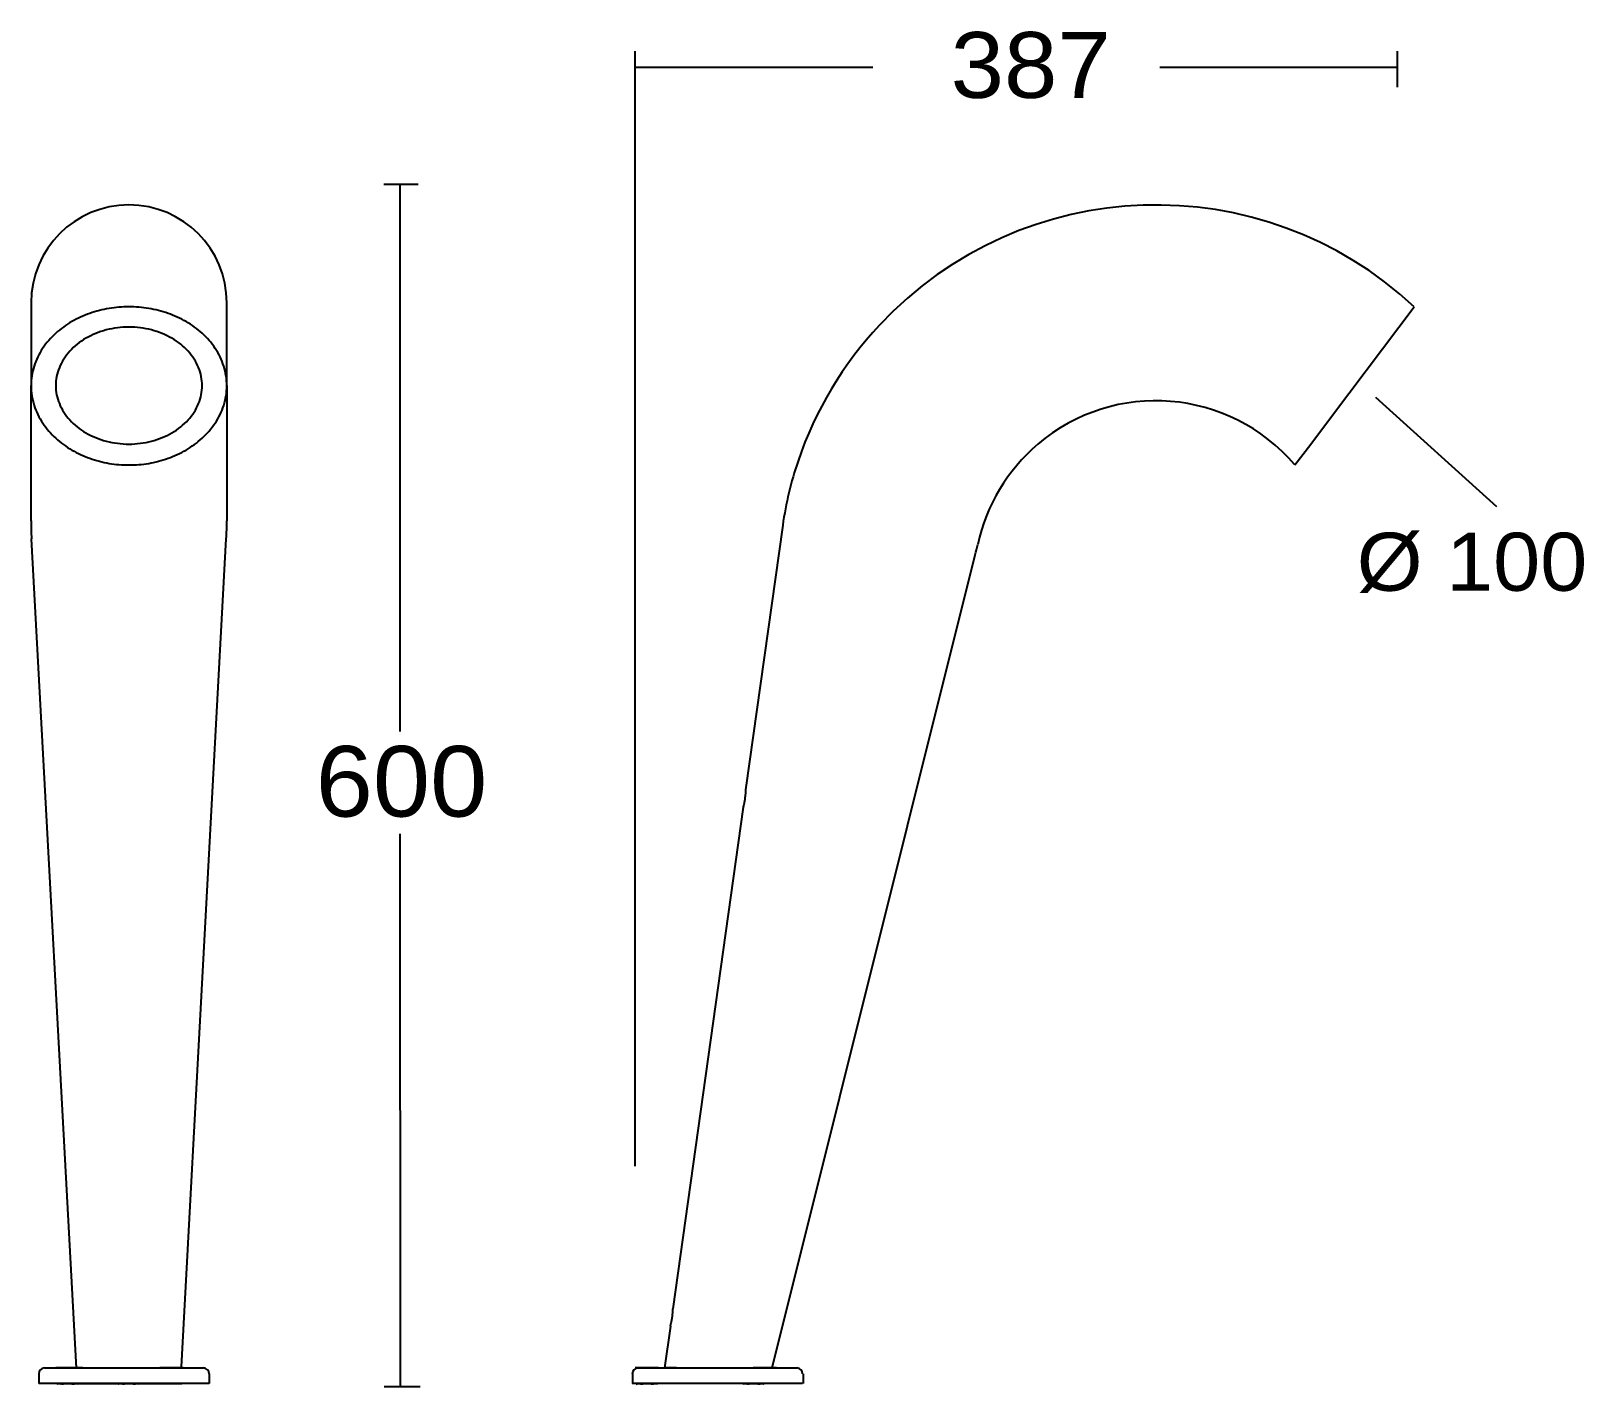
# Model space of a CAD drawing. Extents: x 8 to 216, y 40 to 221.
import ezdxf

# ---------------------------------------------------------------- set-up
doc = ezdxf.new("R2010")
doc.units = 0
doc.layers.add('LIVELLO_1', color=160, linetype='Continuous')
doc.styles.add('STD', font='txt')

# ---------------------------------------------------------------- blocks, each defined once
blk = doc.blocks.new('AI9-BLK1')
at = {"layer": 'LIVELLO_1', "color": 7}
for p, q in [((-22.87, -61.93), (-22.87, 86.94)), ((78.91, 82.12), (78.91, 86.94)), ((8.85, 84.75), (-22.87, 84.75)), ((78.91, 84.75), (47.19, 84.75)), ((-51.83, 69.15), (-56.41, 69.15)), ((-54.22, -3.88), (-54.22, 69.15)), ((-103.52, 53.33), (-103.52, 42.29)), ((-103.52, 24.25), (-103.52, 42.29)), ((-77.38, 42.29), (-77.38, 24.25)), ((75.99, 40.75), (92.13, 26.15)), ((67.33, 34.49), (70.24, 38.35)), ((65.22, 31.69), (67.33, 34.49)), ((-3.16, 23.65), (-8.12, -11.67)), ((-97.47, -88.87), (-103.45, 21.83)), ((-83.43, -88.69), (-77.45, 21.83)), ((-4.56, -88.83), (22.54, 19.68)), ((-8.44, -13.97), (-17.84, -80.94)), ((-54.19, -91.38), (-54.22, -17.54)), ((-18.16, -83.25), (-18.94, -88.83)), ((-101.71, -88.85), (-94.6, -88.85)), ((-100.19, -88.85), (-97.09, -88.85)), ((-97.09, -88.85), (-100.19, -88.85)), ((-96.61, -88.83), (-98.23, -88.83)), ((-96.61, -88.83), (-80.5, -88.83)), ((-83.22, -88.85), (-86.32, -88.85)), ((-19.76, -88.85), (-22.87, -88.85)), ((-22.82, -88.83), (-19.72, -88.83)), ((-22.48, -88.85), (-15.37, -88.85)), ((-17.34, -88.83), (-18.94, -88.83)), ((-17.34, -88.83), (-1.22, -88.83)), ((-8.39, -88.85), (-5.54, -88.85)), ((-3.98, -88.85), (-7.09, -88.85)), ((-102.49, -89.61), (-102.49, -90.9)), ((-101.19, -90.9), (-102.49, -90.9)), ((-79.73, -90.9), (-101.19, -90.9)), ((-100.07, -91.03), (-99.94, -90.9)), ((-99.94, -90.9), (-97.34, -90.9)), ((-99.25, -91.03), (-99.46, -91.03)), ((-97.83, -91.03), (-98.03, -91.03)), ((-97.52, -90.9), (-83.4, -90.9)), ((-97.21, -91.03), (-97.34, -90.9)), ((-91.9, -91.03), (-91.77, -90.9)), ((-91.77, -90.9), (-89.17, -90.9)), ((-91.08, -91.03), (-91.28, -91.03)), ((-89.65, -91.03), (-89.86, -91.03)), ((-89.04, -91.03), (-89.17, -90.9)), ((-79.72, -89.61), (-79.72, -90.9)), ((-21.96, -90.9), (-23.25, -90.9)), ((-23.21, -89.61), (-23.21, -90.9)), ((-22.71, -91.03), (-22.57, -90.9)), ((-22.57, -90.9), (-19.98, -90.9)), ((-21.88, -91.03), (-22.09, -91.03)), ((-0.5, -90.9), (-21.96, -90.9)), ((-20.46, -91.03), (-20.67, -91.03)), ((-19.85, -91.03), (-19.98, -90.9)), ((-8.47, -91.03), (-8.34, -90.9)), ((-8.34, -90.9), (-5.74, -90.9)), ((-7.65, -91.03), (-7.86, -91.03)), ((-6.23, -91.03), (-6.44, -91.03)), ((-5.61, -91.03), (-5.74, -90.9)), ((-0.44, -89.61), (-0.44, -90.9)), ((-51.56, -91.38), (-56.38, -91.38))]:
    blk.add_line(p, q, dxfattribs=at)
for points in [[(70.24, 38.35), (79.09, 50.09), (81.14, 52.81)], [(-80.68, 42.29), (-80.69, 42.6), (-80.71, 42.9), (-80.75, 43.21), (-80.8, 43.51), (-80.87, 43.81), (-80.95, 44.11), (-81.05, 44.41), (-81.16, 44.7), (-81.29, 44.99), (-81.43, 45.27), (-81.58, 45.56), (-81.75, 45.83), (-81.93, 46.1), (-82.12, 46.37), (-82.33, 46.62), (-82.55, 46.88), (-82.78, 47.12), (-83.02, 47.36), (-83.28, 47.58), (-83.54, 47.8), (-83.82, 48.02), (-84.11, 48.22), (-84.4, 48.42), (-84.71, 48.6), (-85.02, 48.77), (-85.35, 48.94), (-85.68, 49.1), (-86.02, 49.24), (-86.36, 49.38), (-86.71, 49.5), (-87.07, 49.61), (-87.43, 49.71), (-87.8, 49.8), (-88.17, 49.87), (-88.55, 49.94), (-88.92, 49.99), (-89.3, 50.04), (-89.68, 50.07), (-90.07, 50.08), (-90.45, 50.09), (-90.83, 50.08), (-91.22, 50.07), (-91.6, 50.04), (-91.98, 49.99), (-92.36, 49.94), (-92.73, 49.87), (-93.1, 49.8), (-93.47, 49.71), (-93.83, 49.61), (-94.19, 49.5), (-94.54, 49.38), (-94.89, 49.24), (-95.22, 49.1), (-95.55, 48.94), (-95.88, 48.77), (-96.19, 48.6), (-96.5, 48.42), (-96.8, 48.22), (-97.08, 48.02), (-97.36, 47.8), (-97.62, 47.58), (-97.88, 47.36), (-98.12, 47.12), (-98.35, 46.88), (-98.57, 46.62), (-98.78, 46.37), (-98.98, 46.1), (-99.15, 45.83), (-99.32, 45.56), (-99.47, 45.27), (-99.61, 44.99), (-99.74, 44.7), (-99.85, 44.41), (-99.95, 44.11), (-100.03, 43.81), (-100.1, 43.51), (-100.15, 43.21), (-100.19, 42.9), (-100.21, 42.6), (-100.22, 42.29), (-100.21, 41.98), (-100.19, 41.68), (-100.15, 41.37), (-100.1, 41.07), (-100.03, 40.77), (-99.95, 40.47), (-99.85, 40.17), (-99.74, 39.88), (-99.61, 39.59), (-99.47, 39.3), (-99.32, 39.02), (-99.15, 38.75), (-98.98, 38.48), (-98.78, 38.21), (-98.57, 37.96), (-98.35, 37.71), (-98.12, 37.46), (-97.88, 37.22), (-97.62, 37), (-97.36, 36.77), (-97.08, 36.56), (-96.8, 36.36), (-96.5, 36.17), (-96.19, 35.98), (-95.88, 35.8), (-95.55, 35.64), (-95.22, 35.48), (-94.89, 35.34), (-94.54, 35.21), (-94.19, 35.08), (-93.83, 34.97), (-93.47, 34.87), (-93.1, 34.78), (-92.73, 34.71), (-92.36, 34.64), (-91.98, 34.59), (-91.6, 34.54), (-91.22, 34.51), (-90.83, 34.49), (-90.45, 34.49), (-90.07, 34.49), (-89.68, 34.51), (-89.3, 34.54), (-88.92, 34.59), (-88.55, 34.64), (-88.17, 34.71), (-87.8, 34.78), (-87.43, 34.87), (-87.07, 34.97), (-86.71, 35.08), (-86.36, 35.21), (-86.02, 35.34), (-85.68, 35.48), (-85.35, 35.64), (-85.02, 35.8), (-84.71, 35.98), (-84.4, 36.17), (-84.11, 36.36), (-83.82, 36.56), (-83.54, 36.77), (-83.28, 37), (-83.02, 37.22), (-82.78, 37.46), (-82.55, 37.71), (-82.33, 37.96), (-82.12, 38.21), (-81.93, 38.48), (-81.75, 38.75), (-81.58, 39.02), (-81.43, 39.3), (-81.29, 39.59), (-81.16, 39.88), (-81.05, 40.17), (-80.95, 40.47), (-80.87, 40.77), (-80.8, 41.07), (-80.75, 41.37), (-80.71, 41.68), (-80.69, 41.98), (-80.68, 42.29)]]:
    blk.add_lwpolyline(points, dxfattribs=at)
for centre, major_axis, ratio in [((-22.87, 84.75), (-0.0008, -0.0307), 0.940711), ((-54.22, 69.15), (-0.0301, 0), 0.936033)]:
    blk.add_ellipse(centre, major_axis=major_axis, ratio=ratio, dxfattribs=at)
for points, knots in [([(81.14, 52.81), (60.76, 71.84), (28.81, 70.75), (9.77, 50.37), (4.9, 45.16), (1.19, 38.97), (-1.12, 32.21)], [0, 0, 0, 0, 1, 1, 1, 2, 2, 2, 2]), ([(-77.38, 42.29), (-77.38, 42.29), (-77.38, 53.33), (-77.38, 53.33), (-77.38, 60.55), (-83.23, 66.4), (-90.45, 66.4)], [0, 0, 0, 0, 1, 1, 1, 2, 2, 2, 2]), ([(-90.45, 52.81), (-89.57, 52.81), (-88.68, 52.73), (-87.8, 52.59), (-86.93, 52.44), (-86.07, 52.22), (-85.23, 51.93), (-84.4, 51.64), (-83.59, 51.27), (-82.82, 50.83), (-82.05, 50.38), (-81.33, 49.86), (-80.67, 49.27), (-80.34, 48.97), (-80.03, 48.65), (-79.74, 48.32), (-79.45, 47.99), (-79.18, 47.63), (-78.93, 47.26), (-78.69, 46.9), (-78.47, 46.51), (-78.27, 46.11), (-78.08, 45.72), (-77.92, 45.3), (-77.79, 44.88), (-77.65, 44.46), (-77.55, 44.03), (-77.48, 43.59), (-77.41, 43.15), (-77.38, 42.71), (-77.38, 42.27), (-77.39, 41.82), (-77.42, 41.38), (-77.49, 40.94), (-77.56, 40.51), (-77.67, 40.08), (-77.8, 39.65), (-77.93, 39.23), (-78.1, 38.82), (-78.29, 38.42), (-78.48, 38.03), (-78.71, 37.64), (-78.95, 37.27), (-79.45, 36.53), (-80.03, 35.86), (-80.69, 35.26), (-81.34, 34.67), (-82.06, 34.14), (-82.83, 33.69), (-83.59, 33.25), (-84.4, 32.87), (-85.23, 32.58), (-86.07, 32.28), (-86.93, 32.06), (-87.81, 31.91), (-88.68, 31.76), (-89.57, 31.69), (-90.45, 31.69), (-91.34, 31.69), (-92.22, 31.76), (-93.09, 31.91), (-93.97, 32.06), (-94.83, 32.28), (-95.66, 32.58), (-96.5, 32.87), (-97.31, 33.25), (-98.07, 33.69), (-98.84, 34.14), (-99.56, 34.67), (-100.22, 35.26), (-100.87, 35.86), (-101.46, 36.53), (-101.95, 37.27), (-102.19, 37.64), (-102.42, 38.03), (-102.61, 38.42), (-102.8, 38.82), (-102.97, 39.23), (-103.1, 39.65), (-103.24, 40.08), (-103.34, 40.51), (-103.41, 40.94), (-103.48, 41.38), (-103.52, 41.82), (-103.52, 42.27), (-103.52, 42.71), (-103.48, 43.15), (-103.42, 43.59), (-103.35, 44.03), (-103.25, 44.46), (-103.12, 44.88), (-102.98, 45.3), (-102.82, 45.72), (-102.63, 46.11), (-102.43, 46.51), (-102.21, 46.9), (-101.97, 47.26), (-101.72, 47.63), (-101.45, 47.99), (-101.16, 48.32), (-100.87, 48.65), (-100.56, 48.97), (-100.23, 49.27), (-99.58, 49.86), (-98.85, 50.38), (-98.08, 50.83), (-97.32, 51.27), (-96.5, 51.64), (-95.67, 51.93), (-94.83, 52.22), (-93.97, 52.44), (-93.1, 52.59), (-92.22, 52.73), (-91.34, 52.81), (-90.45, 52.81)], [0, 0, 0, 0, 1, 1, 1, 2, 2, 2, 3, 3, 3, 4, 4, 4, 5, 5, 5, 6, 6, 6, 7, 7, 7, 8, 8, 8, 9, 9, 9, 10, 10, 10, 11, 11, 11, 12, 12, 12, 13, 13, 13, 14, 14, 14, 15, 15, 15, 16, 16, 16, 17, 17, 17, 18, 18, 18, 19, 19, 19, 20, 20, 20, 21, 21, 21, 22, 22, 22, 23, 23, 23, 24, 24, 24, 25, 25, 25, 26, 26, 26, 27, 27, 27, 28, 28, 28, 29, 29, 29, 30, 30, 30, 31, 31, 31, 32, 32, 32, 33, 33, 33, 34, 34, 34, 35, 35, 35, 36, 36, 36, 37, 37, 37, 38, 38, 38, 38]), ([(65.22, 31.69), (56.51, 41.93), (41.13, 43.18), (30.89, 34.46), (26.82, 31), (24, 26.3), (22.87, 21.08)], [0, 0, 0, 0, 1, 1, 1, 2, 2, 2, 2]), ([(-8.12, -11.67), (-8.12, -11.67), (-8.12, -11.67), (-8.12, -11.67), (-8.12, -11.67), (-8.12, -11.67), (-8.12, -11.67), (-8.12, -11.67), (-8.12, -11.67), (-8.12, -11.67), (-8.12, -11.67), (-8.12, -11.67), (-8.12, -11.68), (-8.12, -11.68), (-8.12, -11.68), (-8.12, -11.68), (-8.12, -11.68), (-8.12, -11.69), (-8.12, -11.69), (-8.12, -11.69), (-8.12, -11.7), (-8.12, -11.7), (-8.12, -11.7), (-8.12, -11.71), (-8.12, -11.71), (-8.12, -11.72), (-8.12, -11.72), (-8.12, -11.73), (-8.12, -11.73), (-8.12, -11.74), (-8.12, -11.75), (-8.12, -11.76), (-8.12, -11.76), (-8.12, -11.77), (-8.12, -11.78), (-8.12, -11.78), (-8.12, -11.79), (-8.12, -11.8), (-8.12, -11.82), (-8.12, -11.83), (-8.12, -11.85), (-8.13, -11.86), (-8.13, -11.88), (-8.13, -11.89), (-8.13, -11.9), (-8.13, -11.92), (-8.13, -11.94), (-8.13, -11.97), (-8.13, -12), (-8.13, -12.03), (-8.14, -12.06), (-8.14, -12.08), (-8.14, -12.11), (-8.14, -12.14), (-8.15, -12.17), (-8.15, -12.19), (-8.15, -12.22), (-8.15, -12.25), (-8.15, -12.28), (-8.16, -12.3), (-8.16, -12.33), (-8.16, -12.39), (-8.17, -12.44), (-8.18, -12.5), (-8.18, -12.55), (-8.19, -12.61), (-8.2, -12.66), (-8.2, -12.72), (-8.21, -12.77), (-8.22, -12.83), (-8.23, -12.88), (-8.23, -12.94), (-8.24, -12.99), (-8.25, -13.05), (-8.26, -13.1), (-8.27, -13.16), (-8.28, -13.21), (-8.29, -13.27), (-8.3, -13.32), (-8.3, -13.35), (-8.31, -13.38), (-8.31, -13.41), (-8.32, -13.43), (-8.32, -13.46), (-8.33, -13.49), (-8.34, -13.51), (-8.34, -13.54), (-8.35, -13.57), (-8.35, -13.6), (-8.36, -13.62), (-8.37, -13.65), (-8.37, -13.68), (-8.38, -13.71), (-8.38, -13.73), (-8.39, -13.74), (-8.39, -13.76), (-8.39, -13.77), (-8.4, -13.79), (-8.4, -13.8), (-8.4, -13.82), (-8.4, -13.83), (-8.41, -13.84), (-8.41, -13.85), (-8.41, -13.86), (-8.42, -13.87), (-8.42, -13.87), (-8.42, -13.88), (-8.42, -13.89), (-8.42, -13.89), (-8.42, -13.9), (-8.43, -13.91), (-8.43, -13.91), (-8.43, -13.92), (-8.43, -13.93), (-8.43, -13.94), (-8.43, -13.94), (-8.43, -13.94), (-8.43, -13.95), (-8.43, -13.95), (-8.43, -13.95), (-8.43, -13.96), (-8.44, -13.96), (-8.44, -13.96), (-8.44, -13.96), (-8.44, -13.96), (-8.44, -13.96), (-8.44, -13.96), (-8.44, -13.97), (-8.44, -13.97), (-8.44, -13.97), (-8.44, -13.97), (-8.44, -13.97), (-8.44, -13.97)], [0, 0, 0, 0, 1, 1, 1, 2, 2, 2, 3, 3, 3, 4, 4, 4, 5, 5, 5, 6, 6, 6, 7, 7, 7, 8, 8, 8, 9, 9, 9, 10, 10, 10, 11, 11, 11, 12, 12, 12, 13, 13, 13, 14, 14, 14, 15, 15, 15, 16, 16, 16, 17, 17, 17, 18, 18, 18, 19, 19, 19, 20, 20, 20, 21, 21, 21, 22, 22, 22, 23, 23, 23, 24, 24, 24, 25, 25, 25, 26, 26, 26, 27, 27, 27, 28, 28, 28, 29, 29, 29, 30, 30, 30, 31, 31, 31, 32, 32, 32, 33, 33, 33, 34, 34, 34, 35, 35, 35, 36, 36, 36, 37, 37, 37, 38, 38, 38, 39, 39, 39, 40, 40, 40, 41, 41, 41, 42, 42, 42, 43, 43, 43, 44, 44, 44, 44]), ([(-18.16, -83.25), (-18.16, -83.25), (-18.16, -83.25), (-18.16, -83.25), (-18.16, -83.25), (-18.16, -83.25), (-18.16, -83.25), (-18.16, -83.25), (-18.16, -83.25), (-18.16, -83.25), (-18.16, -83.24), (-18.16, -83.24), (-18.16, -83.24), (-18.16, -83.24), (-18.16, -83.24), (-18.16, -83.24), (-18.15, -83.23), (-18.15, -83.23), (-18.15, -83.23), (-18.15, -83.23), (-18.15, -83.22), (-18.15, -83.22), (-18.15, -83.22), (-18.15, -83.21), (-18.15, -83.21), (-18.15, -83.2), (-18.14, -83.2), (-18.14, -83.19), (-18.14, -83.19), (-18.14, -83.18), (-18.14, -83.17), (-18.13, -83.16), (-18.13, -83.16), (-18.13, -83.15), (-18.13, -83.14), (-18.13, -83.14), (-18.13, -83.13), (-18.12, -83.12), (-18.12, -83.1), (-18.11, -83.09), (-18.11, -83.08), (-18.1, -83.06), (-18.1, -83.05), (-18.1, -83.04), (-18.09, -83.02), (-18.09, -83.01), (-18.08, -82.98), (-18.08, -82.96), (-18.07, -82.93), (-18.06, -82.9), (-18.06, -82.88), (-18.05, -82.85), (-18.04, -82.82), (-18.04, -82.79), (-18.03, -82.77), (-18.02, -82.74), (-18.02, -82.71), (-18.01, -82.68), (-18.01, -82.66), (-18, -82.63), (-17.99, -82.61), (-17.98, -82.55), (-17.97, -82.5), (-17.96, -82.44), (-17.95, -82.39), (-17.94, -82.33), (-17.93, -82.28), (-17.92, -82.22), (-17.91, -82.17), (-17.91, -82.11), (-17.9, -82.06), (-17.89, -82), (-17.89, -81.94), (-17.88, -81.89), (-17.87, -81.83), (-17.87, -81.77), (-17.86, -81.72), (-17.86, -81.66), (-17.86, -81.61), (-17.85, -81.58), (-17.85, -81.55), (-17.85, -81.53), (-17.85, -81.5), (-17.85, -81.47), (-17.84, -81.44), (-17.84, -81.42), (-17.84, -81.39), (-17.84, -81.36), (-17.84, -81.33), (-17.84, -81.3), (-17.84, -81.27), (-17.84, -81.26), (-17.84, -81.25), (-17.84, -81.24), (-17.84, -81.22), (-17.84, -81.21), (-17.84, -81.19), (-17.84, -81.19), (-17.84, -81.15), (-17.84, -81.15), (-17.84, -81.15), (-17.84, -81.11), (-17.84, -81.11), (-17.84, -81.11), (-17.84, -81.07), (-17.84, -81.07), (-17.84, -81.07), (-17.84, -81.04), (-17.84, -81.04), (-17.84, -81.04), (-17.84, -81.02), (-17.84, -81.02), (-17.84, -81.02), (-17.84, -81.01), (-17.84, -81.01), (-17.84, -81.01), (-17.84, -80.98), (-17.84, -80.98), (-17.84, -80.98), (-17.84, -80.97), (-17.84, -80.97), (-17.84, -80.97), (-17.84, -80.96), (-17.84, -80.96), (-17.84, -80.96), (-17.84, -80.96), (-17.84, -80.96), (-17.84, -80.96), (-17.84, -80.95), (-17.84, -80.95), (-17.84, -80.95), (-17.84, -80.95), (-17.84, -80.95), (-17.84, -80.95), (-17.84, -80.94), (-17.84, -80.94), (-17.84, -80.94), (-17.84, -80.94), (-17.84, -80.94)], [0, 0, 0, 0, 1, 1, 1, 2, 2, 2, 3, 3, 3, 4, 4, 4, 5, 5, 5, 6, 6, 6, 7, 7, 7, 8, 8, 8, 9, 9, 9, 10, 10, 10, 11, 11, 11, 12, 12, 12, 13, 13, 13, 14, 14, 14, 15, 15, 15, 16, 16, 16, 17, 17, 17, 18, 18, 18, 19, 19, 19, 20, 20, 20, 21, 21, 21, 22, 22, 22, 23, 23, 23, 24, 24, 24, 25, 25, 25, 26, 26, 26, 27, 27, 27, 28, 28, 28, 29, 29, 29, 30, 30, 30, 31, 31, 31, 32, 32, 32, 33, 33, 33, 34, 34, 34, 35, 35, 35, 36, 36, 36, 37, 37, 37, 38, 38, 38, 39, 39, 39, 40, 40, 40, 41, 41, 41, 42, 42, 42, 43, 43, 43, 44, 44, 44, 45, 45, 45, 46, 46, 46, 46]), ([(-99.46, -91.03), (-99.62, -90.86), (-99.89, -90.86), (-100.06, -91.02), (-100.07, -91.03), (-100.07, -91.03), (-100.07, -91.03)], [0, 0, 0, 0, 1, 1, 1, 2, 2, 2, 2]), ([(-97.21, -91.03), (-97.38, -90.86), (-97.65, -90.86), (-97.82, -91.02), (-97.82, -91.03), (-97.82, -91.03), (-97.83, -91.03)], [0, 0, 0, 0, 1, 1, 1, 2, 2, 2, 2]), ([(-91.28, -91.03), (-91.45, -90.86), (-91.72, -90.86), (-91.89, -91.02), (-91.89, -91.03), (-91.89, -91.03), (-91.9, -91.03)], [0, 0, 0, 0, 1, 1, 1, 2, 2, 2, 2]), ([(-89.04, -91.03), (-89.2, -90.86), (-89.48, -90.86), (-89.64, -91.02), (-89.65, -91.03), (-89.65, -91.03), (-89.65, -91.03)], [0, 0, 0, 0, 1, 1, 1, 2, 2, 2, 2]), ([(-22.09, -91.03), (-22.26, -90.86), (-22.53, -90.86), (-22.7, -91.02), (-22.7, -91.03), (-22.7, -91.03), (-22.71, -91.03)], [0, 0, 0, 0, 1, 1, 1, 2, 2, 2, 2]), ([(-19.85, -91.03), (-20.01, -90.86), (-20.28, -90.86), (-20.45, -91.02), (-20.46, -91.03), (-20.46, -91.03), (-20.46, -91.03)], [0, 0, 0, 0, 1, 1, 1, 2, 2, 2, 2]), ([(-7.91, -91.03), (-8.08, -90.86), (-8.35, -90.86), (-8.52, -91.02), (-8.52, -91.03), (-8.52, -91.03), (-8.52, -91.03)], [0, 0, 0, 0, 1, 1, 1, 2, 2, 2, 2]), ([(-5.67, -91.03), (-5.83, -90.86), (-6.1, -90.86), (-6.27, -91.02), (-6.28, -91.03), (-6.28, -91.03), (-6.28, -91.03)], [0, 0, 0, 0, 1, 1, 1, 2, 2, 2, 2])]:
    blk.add_open_spline(points, degree=3, knots=knots, dxfattribs=at)
for points in [[(-90.45, 66.4), (-97.67, 66.4), (-103.52, 60.55), (-103.52, 53.33)], [(-1.12, 32.21), (-2.07, 29.43), (-2.75, 26.56), (-3.16, 23.65)], [(-103.52, 24.25), (-103.52, 23.45), (-103.5, 22.64), (-103.45, 21.83)], [(-77.45, 21.83), (-77.4, 22.64), (-77.38, 23.45), (-77.38, 24.25)], [(22.54, 19.68), (22.66, 20.15), (22.76, 20.61), (22.87, 21.08)], [(-101.71, -88.85), (-102.14, -88.85), (-102.49, -89.2), (-102.49, -89.62)], [(-79.73, -89.62), (-79.73, -89.2), (-80.08, -88.85), (-80.51, -88.85)], [(-22.48, -88.85), (-22.91, -88.85), (-23.25, -89.2), (-23.25, -89.62)], [(-0.5, -89.62), (-0.5, -89.2), (-0.84, -88.85), (-1.27, -88.85)], [(-98.03, -91.03), (-98.42, -90.86), (-98.87, -90.86), (-99.25, -91.03)], [(-89.86, -91.03), (-90.25, -90.86), (-90.69, -90.86), (-91.08, -91.03)], [(-20.67, -91.03), (-21.06, -90.86), (-21.5, -90.86), (-21.88, -91.03)], [(-6.49, -91.03), (-6.88, -90.86), (-7.32, -90.86), (-7.71, -91.03)]]:
    blk.add_open_spline(points, degree=3, dxfattribs=at)
at = {"layer": 'LIVELLO_1', "color": 7, "attachment_point": 1, "style": 'STD'}
for s, insert, char_height in [('\\fMyriad Roman|b0|i0;\\H8.7863;\\W1.09;\\C7;387', (19.26, 89.48), 8.7863), ('\\fMyriad Roman|b0|i0;\\H7.7509;\\W1.09;\\C7;Ø 100', (73.48, 22.65), 7.7509), ('\\fMyriad Roman|b0|i0;\\H9.4236;\\W1.09;\\C7;600', (-65.52, -5.82), 9.4236)]:
    blk.add_mtext(s, dxfattribs=dict(at, insert=insert, char_height=char_height))

msp = doc.modelspace()

# ---------------------------------------------------------------- block references
at = {"layer": 'LIVELLO_1', "color": 7}
msp.add_blockref('AI9-BLK1', (111.78887, 130.981755), dxfattribs=at)

doc.saveas('drawing.dxf')
